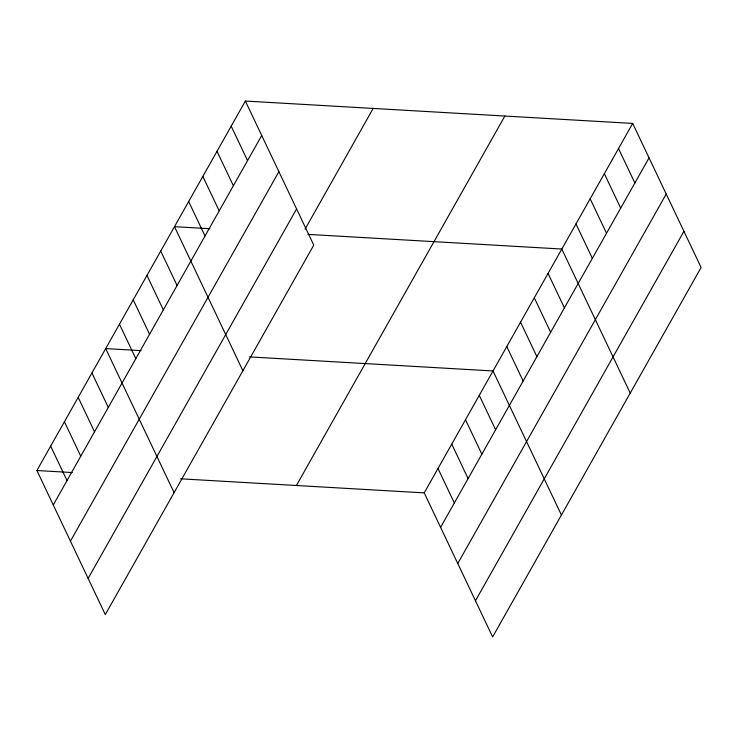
<?xml version="1.0" encoding="UTF-8"?>
<svg xmlns="http://www.w3.org/2000/svg" width="738" height="738" viewBox="0 0 738 738"><rect width="100%" height="100%" fill="white"/><g stroke="black" fill="none" stroke-linecap="round" stroke-linejoin="round"><path stroke-width="1.11" d="M245.367 101.051L313.77 245.117L105.303 614.579L36.9 470.512L245.367 101.051L632.697 123.421L701.1 267.488L492.633 636.949L424.23 492.883L632.697 123.421M53.256 504.958L261.722 135.497M70.433 541.129L278.899 171.668M88.126 578.408L296.593 208.937M305.034 229.214L373.179 108.431M296.408 485.503L504.875 116.041M440.586 527.329L649.053 157.867M457.763 563.509L666.23 194.039M475.456 600.778L683.923 231.317M209.869 228.706L174.491 226.667L242.894 370.734M307.977 234.38L561.812 249.038L630.224 393.105M141.069 350.633L105.691 348.585L174.103 492.652M249.407 356.888L493.021 370.965L561.424 515.032M36.9 470.512L72.278 472.56M180.616 478.814L424.23 492.883M618.518 148.541L634.874 182.996M604.339 173.67L620.695 208.116M590.169 198.79L606.525 233.236M575.991 223.918L592.346 258.365M548.057 273.42L564.413 307.866M534.294 297.811L550.649 332.257M520.539 322.192L536.895 356.639M506.775 346.574L523.141 381.02M479.266 395.347L495.622 429.793M465.503 419.728L481.859 454.174M451.748 444.119L468.104 478.565M437.985 468.501L454.34 502.947M231.188 126.17L247.544 160.616M217.009 151.299L233.374 185.745M202.839 176.419L219.195 210.865M188.66 201.539L205.016 235.994M160.727 251.049L177.083 285.495M146.973 275.44L163.329 309.886M133.209 299.822L149.565 334.268M119.455 324.203L135.81 358.65M91.936 372.976L108.292 407.422M78.173 397.358L94.529 431.804M64.418 421.739L80.774 456.195M50.654 446.13L67.02 480.576"/></g></svg>
